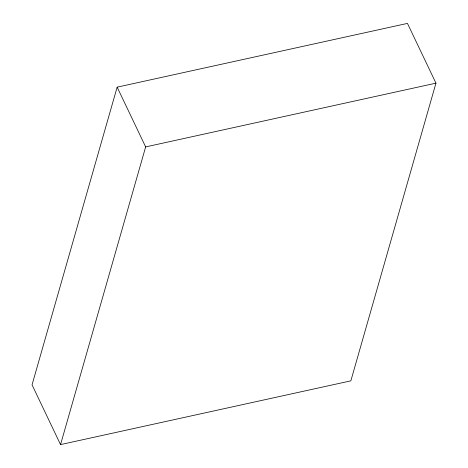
<?xml version="1.0" encoding="UTF-8"?>
<svg xmlns="http://www.w3.org/2000/svg" width="468" height="468" viewBox="0 0 468 468"><rect width="100%" height="100%" fill="white"/><g stroke="black" fill="none" stroke-linecap="round" stroke-linejoin="round"><path stroke-width="0.7" d="M117.152 87.153L32.046 384.842L60.547 444.6L350.848 380.847L435.954 83.158L407.452 23.4L117.152 87.153L145.653 146.911L60.547 444.6M145.653 146.911L435.954 83.158"/></g></svg>
